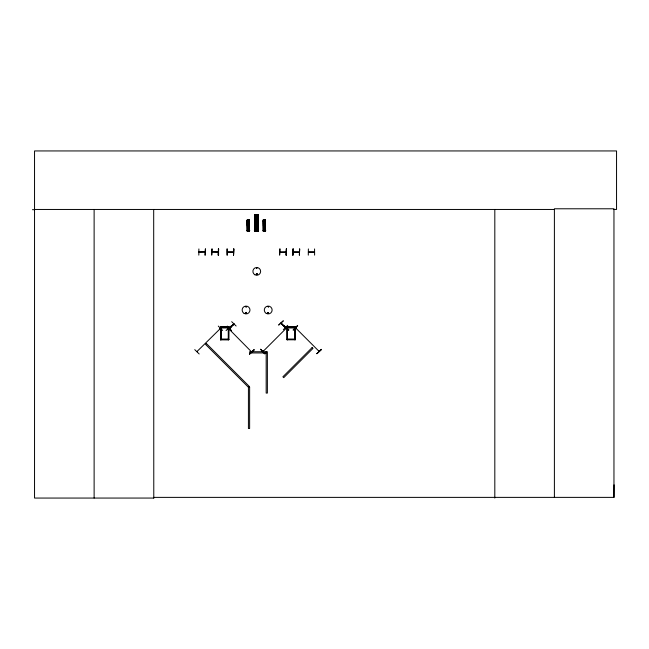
<?xml version="1.0" encoding="UTF-8"?>
<svg xmlns="http://www.w3.org/2000/svg" width="649" height="649" viewBox="0 0 649 649"><rect width="100%" height="100%" fill="white"/><g stroke="black" fill="none" stroke-linecap="round" stroke-linejoin="round"><path stroke-width="0.97" d="M613.516 209.457L616.55 209.457L616.55 150.941L34.543 150.941L34.543 498.059L153.781 498.059L153.699 497.377L613.962 497.377L614.051 484.827M251.634 351.953L228.302 328.321M251.212 351.58L251.796 351.766M251.739 351.726L251.187 351.515M280.993 323.194C293.048 334.868 278.324 321.182 281.561 323.413M318.951 351.547L318.505 351.109L319.113 351.36M245.468 312.907C247.026 310.903 246.393 315.073 245.525 312.761M245.663 312.794C246.409 314.311 246.579 311.739 245.744 312.721M256.428 268.159C257.393 267.039 256.801 269.432 256.501 268.005M257.182 274.276C256.071 275.549 256.566 273.018 257.118 274.178M267.786 312.907C268.897 311.634 268.402 314.165 267.85 313.005M285.552 327.396L281.139 323.04M262.804 351.36L263.38 351.174M286.039 328.508L286.452 328.126M246.369 306.863C244.924 307.496 246.798 305.671 246.149 307.082M268.499 306.961L267.964 306.547L268.426 307.001M267.672 312.761C270 311.463 267.274 315.016 267.932 312.42M268.532 313.094L268.11 313.264M228.253 327.347L228.253 339.776M294.76 327.347L294.76 339.776M198.878 251.926L205.076 251.926L198.878 252.145M212.053 251.926L218.242 251.893M227.304 251.926L233.51 251.926M293.121 251.926L299.327 251.926M308.372 251.926L314.57 251.926M220.538 328.378L196.947 351.571M219.897 328.654L220.303 328.232M220.473 328.491L219.946 328.67M256.444 274.089L256.858 273.919M212.118 251.926L218.218 252.185M233.47 252.185L227.401 252.145M197.174 351.79L197.556 351.401M199.186 353.965L194.749 349.633M222.672 330.479L218.291 326.09M231.685 321.693L236.122 326.017M226.047 330.601L230.371 326.155M229.503 328.167L233.81 323.794M254.116 349.892L249.532 354.086L254.132 349.908M249.557 354.111L253.946 349.73M283.215 320.882L278.64 325.084L283.24 320.906M260.687 349.292L264.857 353.9L260.671 349.3M283.313 329.692L287.718 325.327M263.251 350.955L263.015 351.498L286.452 328.061M288.805 329.943L284.165 325.806L288.821 329.919M293.113 329.952L297.493 325.563M293.299 330.138L297.656 325.725M321.425 349.487L316.842 353.681L321.45 349.511M316.874 353.705L321.263 349.324M228.643 327.502L220.498 327.388M232.545 325.4L234.062 323.997L229.608 328.362M231.214 326.845L229.681 328.321L234.029 324.005M281.017 323.307L281.471 323.77M295.149 327.502L287.134 327.502M287.134 339.646L295.149 339.646M220.498 339.711L228.773 339.776L228.773 326.853L228.643 339.776M295.254 339.776L295.279 326.853L295.149 339.776M299.197 252.21L293.218 252.145M248.226 230.646L248.21 231.085M256.25 231.206L256.542 230.403M295.62 327.915L319.057 351.352M258.059 214.6L254.473 214.657L254.733 231.45M254.733 216.352L257.831 216.32M254.749 217.496L257.848 217.464M254.765 219.2L257.864 219.167M265.441 220.011L263.048 220.052L263.169 231.255L265.563 231.214L265.392 220.011M254.773 220.709L257.88 220.676M247.196 221.187L249.265 221.163M263.226 221.187L265.295 221.163M247.204 221.942L249.273 221.917M263.234 221.942L265.303 221.917M254.797 222.42L257.896 222.38M247.22 223.078L249.289 223.061M263.243 223.078L265.311 223.061M247.228 224.092L249.297 224.067M263.251 224.092L265.319 224.067M247.245 225.227L249.305 225.203M263.267 225.227L265.336 225.203M254.879 229.73L257.978 229.697M247.293 230.103L249.362 230.087M254.367 230.225L258.505 230.184M263.316 230.103L265.384 230.087M246.953 230.427L249.711 230.403M254.367 230.354L258.505 230.314M246.953 230.517L249.711 230.484M262.975 230.427L265.733 230.484M249.541 231.214L247.147 231.255L247.026 220.052L249.419 220.011L249.492 231.222M254.659 231.45L258.237 231.401M32.45 209.7L34.543 209.692M34.543 209.457L554.392 209.457M198.878 248.932L198.829 255.138M205.425 248.932L205.125 255.138M212.053 248.932L211.712 255.138L211.972 248.932M227.304 255.138L227.215 248.932M279.938 248.932L279.622 255.138L279.897 248.932M308.372 248.932L308.283 255.138M314.57 248.932L314.611 255.138M286.144 251.926L279.938 252.145L286.144 252.21M314.578 252.21L308.372 252.145M205.076 255.138L205.392 248.932M228.773 326.853L220.498 326.853L220.498 339.776M287.028 339.776L287.004 326.853L295.279 326.853M220.498 327.242L228.773 327.242M287.004 327.242L295.279 327.242M220.498 327.372L228.773 327.372M287.004 327.372L295.279 327.372M220.498 327.591L228.773 327.591M287.004 327.591L295.279 327.591M220.498 327.883L228.773 327.883M287.004 327.883L295.279 327.883M220.498 339.646L228.773 339.646M287.004 339.646L295.279 339.646M266.171 352.942L249.63 352.942L249.63 351.734L267.38 351.734L267.38 393.083L266.171 393.083L266.171 351.734M257.061 273.756C254.546 274.105 258.48 275.647 256.907 273.74M287.483 327.307L287.523 339.776M287.093 327.283L287.134 339.776M220.587 327.283L220.628 339.776M295.749 327.956L296.114 328.362M285.341 327.558L284.96 327.201M295.53 328.183L295.912 328.508M284.197 325.782L288.61 330.138M260.655 349.324L265.068 353.681M227.296 326.139L231.498 330.714L227.101 326.333M265.254 220.019L265.4 231.222M265.125 220.019L265.238 231.222M264.987 220.019L265.149 231.222M264.897 220.019L264.979 231.222M264.768 220.019L264.833 231.222M264.678 231.231L264.054 231.231M263.729 220.043L263.9 231.247M263.632 220.043L263.737 231.247M263.462 220.043L263.575 231.247M263.372 220.043L263.445 231.247M263.21 220.052L263.356 231.255M257.986 214.6L258.229 231.401M257.848 214.6L258.026 231.401L257.783 214.6M257.572 214.608L257.758 231.401M257.442 214.608L257.629 230.419M257.377 214.608L257.548 230.419M257.239 214.608L257.393 231.409M257.045 214.608L257.109 220.538L256.972 214.616M257.134 222.518L257.215 230.419L257.069 222.518M256.923 231.409L255.974 231.425M255.568 214.641L255.617 220.571M255.649 222.55L255.722 230.452M255.487 214.641L255.552 220.571M255.576 222.55L255.657 230.452M255.317 214.649L255.471 231.442M255.154 214.649L255.333 231.442M255.081 214.649L255.276 231.442M254.96 214.649L255.13 231.45M254.927 231.45L254.716 214.649L254.87 231.45M249.232 220.019L249.378 231.222M249.143 220.019L249.216 231.222M249.013 220.019L249.086 231.222M248.875 220.019L248.973 231.222M248.689 220.019L248.818 231.222M247.861 231.247L247.756 220.043L247.731 231.247M247.585 220.043L247.602 231.247M247.342 220.043L247.553 231.247M247.423 231.247L247.212 220.052L247.285 231.255M613.962 497.377L613.962 208.783L554.392 208.783L554.392 497.377M494.814 209.457L494.814 498.059M293.08 248.932L293.08 255.138M286.225 248.932L286.225 255.138M233.591 248.932L233.591 255.138M226.988 248.932L226.988 255.138M221.017 339.776L221.009 327.315L220.976 339.776M218.575 248.932L218.575 255.138M218.348 248.932L218.348 255.138M153.691 209.457L153.781 498.059M94.121 209.457L94.121 498.059M247.821 224.538C248.405 226.282 249.175 223.28 247.821 224.538M255.665 221.374C256.542 224.002 257.694 219.5 255.665 221.374M263.851 224.538C264.427 226.282 265.198 223.28 263.851 224.538M206.406 343.532L205.555 344.392L248.364 387.202L249.216 386.35L206.406 343.532M312.128 347.548L282.891 376.793L283.743 377.645L312.988 348.399L312.128 347.548M256.679 230.492L256.185 230.492L256.679 230.517M218.599 248.932L218.259 255.138L218.599 248.932M233.851 248.932L233.51 255.138L233.851 248.932M286.485 248.932L286.144 255.138L286.485 248.932M293.121 248.932L292.78 255.138L293.121 248.932M299.668 248.932L299.367 255.138L299.668 248.932M228.773 339.257L220.498 339.257L228.773 339.297M295.279 339.257L287.004 339.257L295.279 339.297M249.63 387.137L248.421 387.137L248.421 428.494L249.63 428.494L249.63 387.137M266.244 313.402A3.926 3.926 0 0 0 272.134 310.003A3.926 3.926 0 0 0 266.244 306.612A3.926 3.926 0 0 0 266.244 313.402M244.105 313.402A3.926 3.926 0 0 0 249.987 310.003A3.926 3.926 0 0 0 244.105 306.612A3.926 3.926 0 0 0 244.105 313.402M254.822 274.73A3.878 3.878 0 0 0 260.638 271.379A3.878 3.878 0 0 0 254.822 268.021A3.878 3.878 0 0 0 254.822 274.73"/></g></svg>
